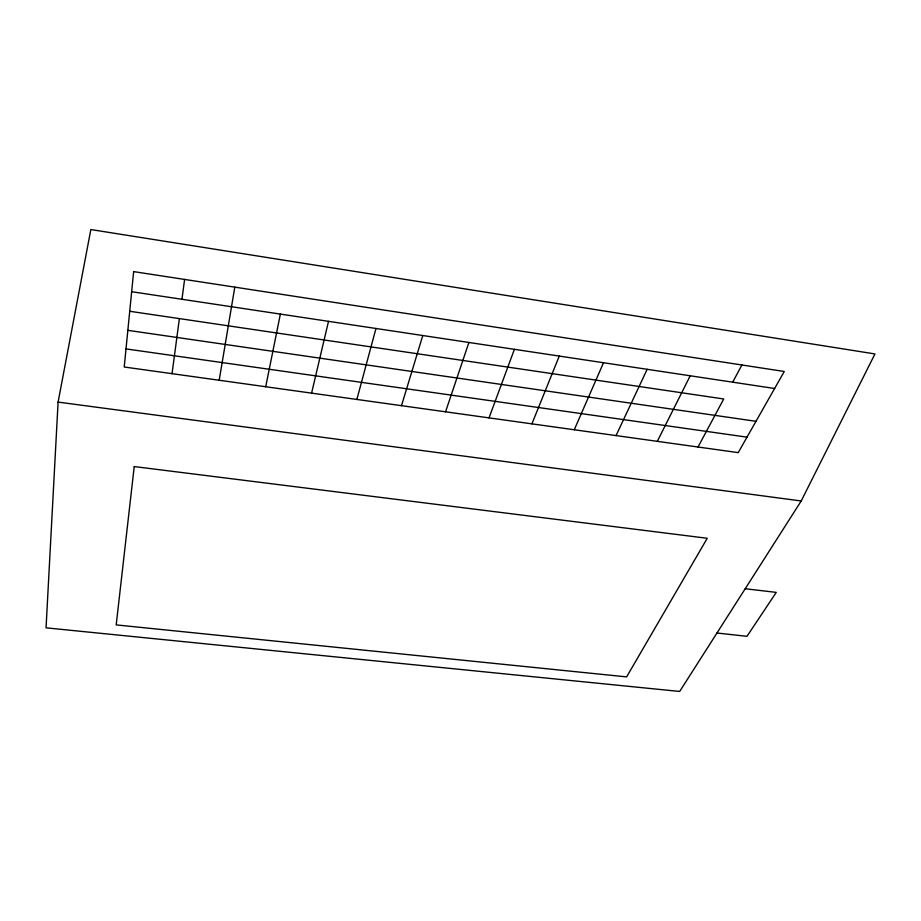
<?xml version="1.0" encoding="UTF-8"?>
<svg xmlns="http://www.w3.org/2000/svg" width="921" height="921" viewBox="0 0 921 921"><rect width="100%" height="100%" fill="white"/><g stroke="black" fill="none" stroke-linecap="round" stroke-linejoin="round"><path stroke-width="1.38" d="M58.092 402.097L46.05 627.834L679.675 691.452L801.212 500.978L874.95 353.94L90.845 229.548L58.092 402.097L801.212 500.978M172.043 373.673L179.376 318.608M181.955 299.279L184.603 279.431M219.198 380.258L234.797 287.133M265.709 386.739L280.364 314.096M311.586 393.14L328.509 321.337M356.853 399.449L375.975 328.486M401.498 405.666L422.774 335.532M445.557 411.814L468.904 342.474M489.028 417.881L514.402 349.324M531.924 423.856L559.266 356.082M574.267 429.762L603.52 362.736M616.057 435.587L647.164 369.309M657.306 441.343L690.22 375.791M698.026 447.019L723.722 398.977L129.734 311.275M732.702 382.18L741.9 364.981M716.964 633.015L746.989 636.319L776.253 592.387L745.216 588.738M126.016 348.909L747 437.153M127.846 330.34L755.991 421.311M131.657 291.704L774.607 388.489M133.649 271.614L124.22 367.007L738.228 452.625L784.266 371.485L133.649 271.614M134.224 466.567L116.196 624.899L626.625 676.889L707.247 538.278L134.224 466.567"/></g></svg>
